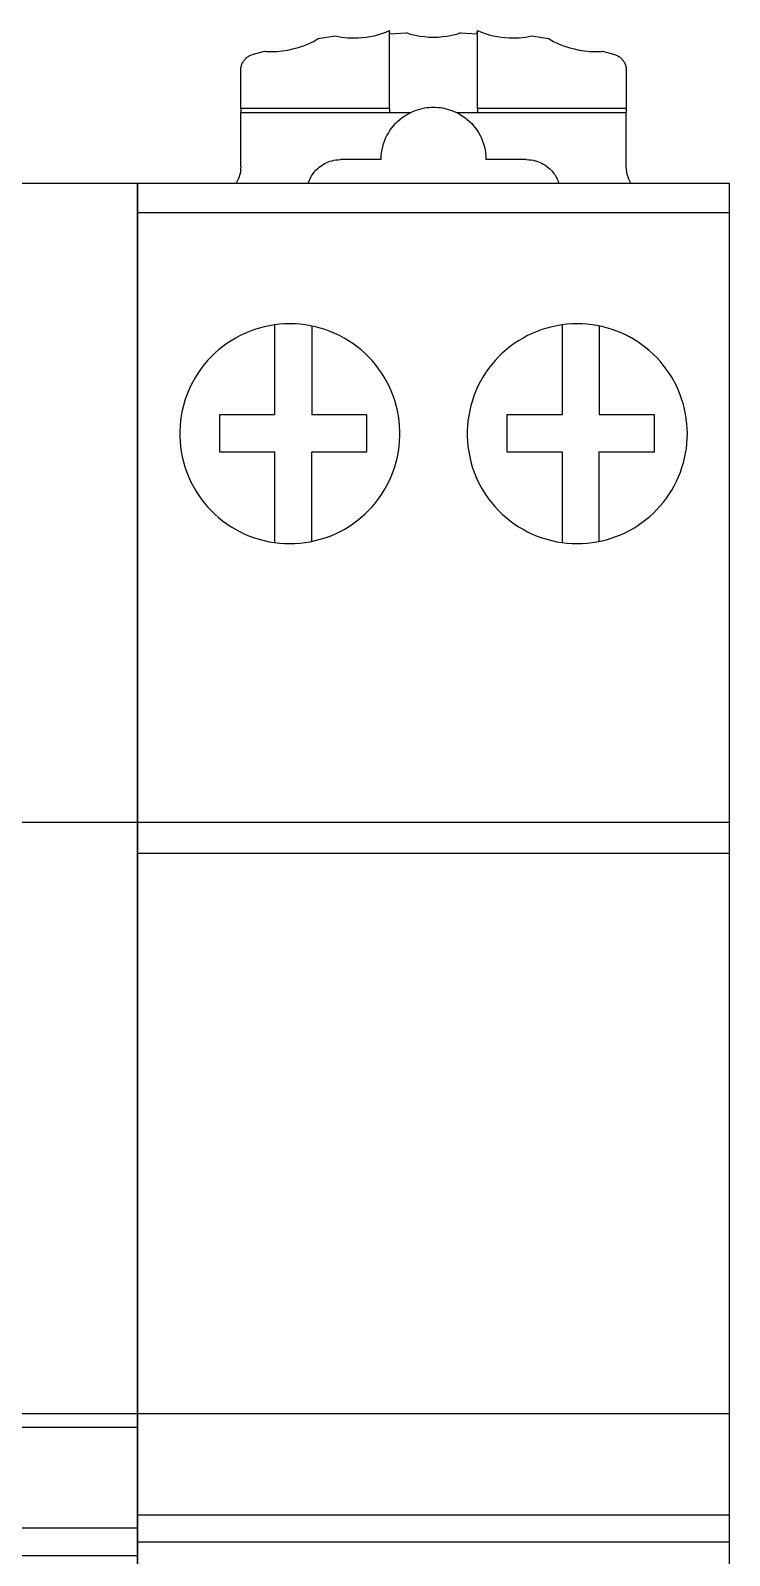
# Model space of a CAD drawing. Header units: millimetres. Extents: x 1019 to 1519, y 1262 to 1448.
# Drawn here: x 1491.577 to 1493.644, y 1333.674 to 1338.186 of the extents above; entities that cross this region are included whole.
import ezdxf

# ---------------------------------------------------------------- set-up
doc = ezdxf.new("R2010")
doc.units = ezdxf.units.MM

# ---------------------------------------------------------------- blocks, each defined once
blk = doc.blocks.new('*U41')
for p, q in [((-1.79, 4.1023), (1.79, 4.1023)), ((1.79, 4.1023), (1.79, 2.2123)), ((-1.79, 2.2123), (1.79, 2.2123)), ((1.79, 2.2123), (1.79, 0.4623)), ((-1.79, 0.4623), (1.79, 0.4623)), ((1.79, 0.4623), (1.79, 0.4423)), ((-1.79, 0.4223), (1.79, 0.4223)), ((1.79, 0.4423), (1.79, 0.4223)), ((1.79, 0.4223), (1.79, 0.3773)), ((1.79, 0.3773), (1.79, 0.1243)), ((-1.79, 0.1243), (1.79, 0.1243)), ((1.79, 0.1243), (1.79, 0.0423)), ((-1.79, 0.0423), (1.79, 0.0423)), ((1.79, 0.0423), (1.79, -2.2877))]:
    blk.add_line(p, q)
blk = doc.blocks.new('*U42')
at = {"color": 0, "linetype": 'ByBlock', "lineweight": -2, "transparency": 16777216}
blk.add_blockref('*U41', (0, -28), dxfattribs=at)
blk = doc.blocks.new('*U44')
for p, q in [((-0.37, 4.646), (-0.3553, 4.653)), ((-0.3553, 4.653), (-0.3408, 4.6611)), ((-0.3408, 4.6611), (-0.2906, 4.6693)), ((-0.2906, 4.6693), (-0.2812, 4.6673)), ((-0.2812, 4.6673), (-0.2718, 4.6658)), ((-0.2718, 4.6658), (-0.2624, 4.6646)), ((-0.2624, 4.6646), (-0.2531, 4.6637)), ((-0.2531, 4.6637), (-0.2438, 4.6632)), ((-0.2438, 4.6632), (-0.2346, 4.6631)), ((-0.2346, 4.6631), (-0.2227, 4.6634)), ((-0.2227, 4.6634), (-0.211, 4.6642)), ((-0.211, 4.6642), (-0.1992, 4.6655)), ((-0.1992, 4.6655), (-0.1875, 4.6674)), ((-0.1875, 4.6674), (-0.1759, 4.6698)), ((-0.1759, 4.6698), (-0.1644, 4.6728)), ((-0.1644, 4.6728), (-0.1528, 4.6764)), ((-0.1528, 4.6764), (-0.1414, 4.6805)), ((-0.1414, 4.6805), (-0.13, 4.6852)), ((-0.1292, 4.679), (-0.13, 4.6852)), ((-0.13, 4.4543), (-0.13, 4.6852)), ((-0.13, 4.679), (-0.1292, 4.679)), ((-0.1288, 4.6756), (-0.1292, 4.679)), ((-0.1288, 4.6756), (-0.0811, 4.6779)), ((-0.0675, 4.6737), (-0.0811, 4.6779)), ((-0.054, 4.6704), (-0.0675, 4.6737)), ((-0.0405, 4.6678), (-0.054, 4.6704)), ((-0.027, 4.666), (-0.0405, 4.6678)), ((-0.0135, 4.6649), (-0.027, 4.666)), ((0, 4.6645), (-0.0135, 4.6649)), ((0.0135, 4.6649), (0, 4.6645)), ((0.027, 4.666), (0.0135, 4.6649)), ((0.0405, 4.6678), (0.027, 4.666)), ((0.054, 4.6704), (0.0405, 4.6678)), ((0.0675, 4.6737), (0.054, 4.6704)), ((0.0811, 4.6779), (0.0675, 4.6737)), ((0.0811, 4.6779), (0.1288, 4.6756)), ((0.1288, 4.6756), (0.1292, 4.679)), ((0.1292, 4.679), (0.13, 4.6852)), ((0.1292, 4.679), (0.13, 4.679)), ((0.13, 4.6852), (0.1414, 4.6805)), ((0.13, 4.4543), (0.13, 4.6852)), ((0.1414, 4.6805), (0.1529, 4.6764)), ((0.1529, 4.6764), (0.1645, 4.6728)), ((0.1645, 4.6728), (0.1761, 4.6699)), ((0.1761, 4.6699), (0.1878, 4.6674)), ((0.1878, 4.6674), (0.1995, 4.6656)), ((0.1995, 4.6656), (0.2112, 4.6642)), ((0.2112, 4.6642), (0.2231, 4.6634)), ((0.2231, 4.6634), (0.235, 4.6631)), ((0.235, 4.6631), (0.2441, 4.6633)), ((0.2441, 4.6633), (0.2532, 4.6638)), ((0.2532, 4.6638), (0.2624, 4.6646)), ((0.2624, 4.6646), (0.2716, 4.6657)), ((0.2716, 4.6657), (0.2809, 4.6672)), ((0.2809, 4.6672), (0.2902, 4.6691)), ((0.2902, 4.6691), (0.3403, 4.6611)), ((0.3403, 4.6611), (0.3548, 4.6531)), ((0.3548, 4.6531), (0.3696, 4.646)), ((-0.5571, 4.6004), (-0.5554, 4.6022)), ((-0.5554, 4.6022), (-0.5536, 4.604)), ((-0.5536, 4.604), (-0.5517, 4.6056)), ((-0.5517, 4.6056), (-0.5497, 4.6071)), ((-0.5497, 4.6071), (-0.5476, 4.6086)), ((-0.5476, 4.6086), (-0.5453, 4.6099)), ((-0.5453, 4.6099), (-0.5429, 4.6111)), ((-0.5429, 4.6111), (-0.5404, 4.6123)), ((-0.5404, 4.6123), (-0.5378, 4.6132)), ((-0.5378, 4.6132), (-0.535, 4.6141)), ((-0.535, 4.6141), (-0.5321, 4.6149)), ((-0.5321, 4.6149), (-0.4994, 4.6237)), ((-0.4994, 4.6237), (-0.496, 4.6235)), ((-0.496, 4.6235), (-0.4927, 4.6233)), ((-0.4927, 4.6233), (-0.4893, 4.6232)), ((-0.4893, 4.6232), (-0.486, 4.6231)), ((-0.486, 4.6231), (-0.4826, 4.623)), ((-0.4826, 4.623), (-0.4793, 4.623)), ((-0.4793, 4.623), (-0.463, 4.6235)), ((-0.463, 4.6235), (-0.447, 4.6249)), ((-0.447, 4.6249), (-0.4312, 4.6273)), ((-0.4312, 4.6273), (-0.4156, 4.6306)), ((-0.4156, 4.6306), (-0.4002, 4.6348)), ((-0.4002, 4.6348), (-0.385, 4.6399)), ((-0.385, 4.6399), (-0.37, 4.646)), ((0.3696, 4.646), (0.3846, 4.6399)), ((0.3846, 4.6399), (0.3998, 4.6348)), ((0.3998, 4.6348), (0.4153, 4.6306)), ((0.4153, 4.6306), (0.431, 4.6273)), ((0.431, 4.6273), (0.4468, 4.6249)), ((0.4468, 4.6249), (0.4629, 4.6235)), ((0.4629, 4.6235), (0.4793, 4.623)), ((0.4793, 4.623), (0.4826, 4.623)), ((0.4826, 4.623), (0.4859, 4.6231)), ((0.4859, 4.6231), (0.4893, 4.6232)), ((0.4893, 4.6232), (0.4927, 4.6233)), ((0.4927, 4.6233), (0.496, 4.6235)), ((0.496, 4.6235), (0.4994, 4.6237)), ((0.4994, 4.6237), (0.5321, 4.6149)), ((0.5321, 4.6149), (0.535, 4.6141)), ((0.535, 4.6141), (0.5378, 4.6132)), ((0.5378, 4.6132), (0.5404, 4.6122)), ((0.5404, 4.6122), (0.5429, 4.6111)), ((0.5429, 4.6111), (0.5453, 4.6099)), ((0.5453, 4.6099), (0.5475, 4.6085)), ((0.5475, 4.6085), (0.5496, 4.6071)), ((0.5496, 4.6071), (0.5517, 4.6056)), ((0.5517, 4.6056), (0.5536, 4.6039)), ((0.5536, 4.6039), (0.5554, 4.6022)), ((0.5554, 4.6022), (0.5571, 4.6004)), ((-0.5699, 4.4543), (-0.5698, 4.5719)), ((-0.5698, 4.5719), (-0.5694, 4.5749)), ((-0.5694, 4.5749), (-0.5689, 4.5778)), ((-0.5689, 4.5778), (-0.5683, 4.5805)), ((-0.5683, 4.5805), (-0.5675, 4.5831)), ((-0.5675, 4.5831), (-0.5666, 4.5856)), ((-0.5666, 4.5856), (-0.5656, 4.588)), ((-0.5656, 4.588), (-0.5644, 4.5903)), ((-0.5644, 4.5903), (-0.5632, 4.5925)), ((-0.5632, 4.5925), (-0.5618, 4.5946)), ((-0.5618, 4.5946), (-0.5603, 4.5966)), ((-0.5603, 4.5966), (-0.5588, 4.5986)), ((-0.5588, 4.5986), (-0.5571, 4.6004)), ((0.5571, 4.6004), (0.5587, 4.5986)), ((0.5587, 4.5986), (0.5603, 4.5966)), ((0.5603, 4.5966), (0.5618, 4.5946)), ((0.5618, 4.5946), (0.5631, 4.5925)), ((0.5631, 4.5925), (0.5644, 4.5903)), ((0.5644, 4.5903), (0.5655, 4.588)), ((0.5655, 4.588), (0.5666, 4.5856)), ((0.5666, 4.5856), (0.5675, 4.5831)), ((0.5675, 4.5831), (0.5683, 4.5805)), ((0.5683, 4.5805), (0.5689, 4.5777)), ((0.5689, 4.5777), (0.5694, 4.5749)), ((0.5694, 4.5749), (0.5698, 4.5719)), ((0.5698, 4.5719), (0.5699, 4.4543)), ((-0.57, 4.2831), (-0.5699, 4.4427)), ((-0.13, 4.4543), (-0.5699, 4.4543)), ((-0.5699, 4.4543), (-0.5699, 4.4427)), ((-0.5699, 4.4427), (-0.13, 4.4427)), ((-0.13, 4.4543), (-0.13, 4.4427)), ((-0.13, 4.4427), (-0.0676, 4.4427)), ((-0.1065, 4.4159), (-0.0997, 4.4219)), ((-0.0997, 4.4219), (-0.0925, 4.4276)), ((-0.0925, 4.4276), (-0.0848, 4.433)), ((-0.0848, 4.433), (-0.0765, 4.4381)), ((-0.0765, 4.4381), (-0.0676, 4.4427)), ((-0.0676, 4.4427), (-0.0609, 4.4458)), ((-0.0609, 4.4458), (-0.0541, 4.4486)), ((-0.0541, 4.4486), (-0.0474, 4.4509)), ((-0.0474, 4.4509), (-0.0406, 4.4529)), ((-0.0406, 4.4529), (-0.0338, 4.4546)), ((-0.0338, 4.4546), (-0.0271, 4.456)), ((-0.0271, 4.456), (-0.0203, 4.457)), ((-0.0203, 4.457), (-0.0135, 4.4577)), ((-0.0135, 4.4577), (-0.0068, 4.4581)), ((-0.0068, 4.4581), (0, 4.4583)), ((0, 4.4583), (0.0068, 4.4581)), ((0.0068, 4.4581), (0.0135, 4.4577)), ((0.0135, 4.4577), (0.0203, 4.457)), ((0.0203, 4.457), (0.0271, 4.456)), ((0.0271, 4.456), (0.0338, 4.4546)), ((0.0338, 4.4546), (0.0406, 4.4529)), ((0.0406, 4.4529), (0.0474, 4.4509)), ((0.0474, 4.4509), (0.0541, 4.4486)), ((0.0541, 4.4486), (0.0609, 4.4458)), ((0.0609, 4.4458), (0.0676, 4.4427)), ((0.0676, 4.4427), (0.13, 4.4427)), ((0.0676, 4.4427), (0.0765, 4.4381)), ((0.0765, 4.4381), (0.0848, 4.433)), ((0.0848, 4.433), (0.0925, 4.4276)), ((0.0925, 4.4276), (0.0997, 4.4219)), ((0.0997, 4.4219), (0.1065, 4.4159)), ((0.5699, 4.4543), (0.13, 4.4543)), ((0.13, 4.4543), (0.13, 4.4427)), ((0.13, 4.4427), (0.5699, 4.4427)), ((0.5699, 4.4543), (0.5699, 4.4427)), ((0.57, 4.2831), (0.5699, 4.4427)), ((-0.1378, 4.3742), (-0.1336, 4.3818)), ((-0.1336, 4.3818), (-0.129, 4.3892)), ((-0.129, 4.3892), (-0.124, 4.3963)), ((-0.124, 4.3963), (-0.1186, 4.4031)), ((-0.1186, 4.4031), (-0.1128, 4.4096)), ((-0.1128, 4.4096), (-0.1065, 4.4159)), ((0.1065, 4.4159), (0.1128, 4.4096)), ((0.1128, 4.4096), (0.1186, 4.4031)), ((0.1186, 4.4031), (0.124, 4.3963)), ((0.124, 4.3963), (0.129, 4.3892)), ((0.129, 4.3892), (0.1336, 4.3818)), ((0.1336, 4.3818), (0.1378, 4.3742)), ((-0.1538, 4.3229), (-0.1523, 4.3322)), ((-0.1523, 4.3322), (-0.1503, 4.3412)), ((-0.1503, 4.3412), (-0.1478, 4.3499)), ((-0.1478, 4.3499), (-0.1449, 4.3582)), ((-0.1449, 4.3582), (-0.1416, 4.3664)), ((-0.1416, 4.3664), (-0.1378, 4.3742)), ((0.1378, 4.3742), (0.1416, 4.3664)), ((0.1416, 4.3664), (0.1449, 4.3582)), ((0.1449, 4.3582), (0.1478, 4.3499)), ((0.1478, 4.3499), (0.1503, 4.3412)), ((0.1503, 4.3412), (0.1523, 4.3322)), ((0.1523, 4.3322), (0.1538, 4.3229)), ((-0.3326, 4.285), (-0.3286, 4.2877)), ((-0.3286, 4.2877), (-0.3244, 4.2902)), ((-0.3244, 4.2902), (-0.3201, 4.2926)), ((-0.3201, 4.2926), (-0.3155, 4.2947)), ((-0.3155, 4.2947), (-0.3106, 4.2967)), ((-0.3106, 4.2967), (-0.3055, 4.2985)), ((-0.3055, 4.2985), (-0.3002, 4.3001)), ((-0.3002, 4.3001), (-0.2945, 4.3014)), ((-0.2945, 4.3014), (-0.2885, 4.3024)), ((-0.2885, 4.3024), (-0.282, 4.303)), ((-0.282, 4.303), (-0.275, 4.3033)), ((-0.155, 4.3033), (-0.275, 4.3033)), ((-0.155, 4.3033), (-0.1547, 4.3133)), ((-0.1547, 4.3133), (-0.1538, 4.3229)), ((0.1538, 4.3229), (0.1547, 4.3133)), ((0.1547, 4.3133), (0.155, 4.3033)), ((0.275, 4.3033), (0.155, 4.3033)), ((0.275, 4.3033), (0.282, 4.303)), ((0.282, 4.303), (0.2885, 4.3024)), ((0.2885, 4.3024), (0.2945, 4.3014)), ((0.2945, 4.3014), (0.3002, 4.3001)), ((0.3002, 4.3001), (0.3055, 4.2985)), ((0.3055, 4.2985), (0.3106, 4.2967)), ((0.3106, 4.2967), (0.3155, 4.2947)), ((0.3155, 4.2947), (0.3201, 4.2926)), ((0.3201, 4.2926), (0.3244, 4.2902)), ((0.3244, 4.2902), (0.3286, 4.2877)), ((0.3286, 4.2877), (0.3326, 4.285)), ((-0.5774, 4.2454), (-0.5803, 4.2392)), ((-0.575, 4.2519), (-0.5774, 4.2454)), ((-0.5729, 4.2589), (-0.575, 4.2519)), ((-0.5713, 4.2664), (-0.5729, 4.2589)), ((-0.5704, 4.2744), (-0.5713, 4.2664)), ((-0.57, 4.2831), (-0.5704, 4.2744)), ((-0.3688, 4.2379), (-0.3671, 4.2423)), ((-0.3671, 4.2423), (-0.3651, 4.2467)), ((-0.3651, 4.2467), (-0.363, 4.2508)), ((-0.363, 4.2508), (-0.3607, 4.2548)), ((-0.3607, 4.2548), (-0.3582, 4.2587)), ((-0.3582, 4.2587), (-0.3556, 4.2625)), ((-0.3556, 4.2625), (-0.3528, 4.2661)), ((-0.3528, 4.2661), (-0.3499, 4.2696)), ((-0.3499, 4.2696), (-0.3468, 4.2729)), ((-0.3468, 4.2729), (-0.3435, 4.2762)), ((-0.3435, 4.2762), (-0.34, 4.2793)), ((-0.34, 4.2793), (-0.3364, 4.2822)), ((-0.3364, 4.2822), (-0.3326, 4.285)), ((0.3326, 4.285), (0.3364, 4.2822)), ((0.3364, 4.2822), (0.34, 4.2793)), ((0.34, 4.2793), (0.3435, 4.2762)), ((0.3435, 4.2762), (0.3468, 4.2729)), ((0.3468, 4.2729), (0.3499, 4.2696)), ((0.3499, 4.2696), (0.3528, 4.2661)), ((0.3528, 4.2661), (0.3556, 4.2625)), ((0.3556, 4.2625), (0.3582, 4.2587)), ((0.3582, 4.2587), (0.3607, 4.2548)), ((0.3607, 4.2548), (0.363, 4.2508)), ((0.363, 4.2508), (0.3651, 4.2467)), ((0.3651, 4.2467), (0.3671, 4.2423)), ((0.3671, 4.2423), (0.3688, 4.2379)), ((0.5704, 4.2744), (0.57, 4.2831)), ((0.5713, 4.2664), (0.5704, 4.2744)), ((0.5729, 4.2589), (0.5713, 4.2664)), ((0.575, 4.2519), (0.5729, 4.2589)), ((0.5774, 4.2454), (0.575, 4.2519)), ((0.5803, 4.2392), (0.5774, 4.2454)), ((-0.875, 4.1466), (-0.875, 4.2333)), ((-0.875, 4.2333), (0.875, 4.2333)), ((-0.5803, 4.2392), (-0.5834, 4.2333)), ((-0.3704, 4.2333), (-0.3688, 4.2379)), ((0.3688, 4.2379), (0.3704, 4.2333)), ((0.5834, 4.2333), (0.5803, 4.2392)), ((0.875, 4.1466), (0.875, 4.2333)), ((-0.875, 2.3433), (-0.875, 4.1466)), ((-0.875, 4.1466), (0.875, 4.1466)), ((0.875, 2.3433), (0.875, 4.1466)), ((-0.5441, 3.795), (-0.5582, 3.7891)), ((-0.5297, 3.8003), (-0.5441, 3.795)), ((-0.5151, 3.8048), (-0.5297, 3.8003)), ((-0.5004, 3.8087), (-0.5151, 3.8048)), ((-0.4855, 3.8119), (-0.5004, 3.8087)), ((-0.4706, 3.8144), (-0.4855, 3.8119)), ((-0.4555, 3.8161), (-0.4706, 3.8144)), ((-0.47, 3.8144), (-0.47, 3.5483)), ((-0.4403, 3.8172), (-0.4555, 3.8161)), ((-0.425, 3.8176), (-0.4403, 3.8172)), ((-0.4096, 3.8172), (-0.425, 3.8176)), ((-0.3944, 3.8161), (-0.4096, 3.8172)), ((-0.3794, 3.8144), (-0.3944, 3.8161)), ((-0.3644, 3.8119), (-0.3794, 3.8144)), ((-0.3495, 3.8087), (-0.3644, 3.8119)), ((-0.36, 3.811), (-0.36, 3.5483)), ((-0.3348, 3.8048), (-0.3495, 3.8087)), ((-0.3202, 3.8002), (-0.3348, 3.8048)), ((-0.3059, 3.795), (-0.3202, 3.8002)), ((-0.2918, 3.7891), (-0.3059, 3.795)), ((0.3059, 3.795), (0.2918, 3.7891)), ((0.3203, 3.8003), (0.3059, 3.795)), ((0.3349, 3.8048), (0.3203, 3.8003)), ((0.3496, 3.8087), (0.3349, 3.8048)), ((0.3644, 3.8119), (0.3496, 3.8087)), ((0.3794, 3.8144), (0.3644, 3.8119)), ((0.3945, 3.8161), (0.3794, 3.8144)), ((0.38, 3.8144), (0.38, 3.5483)), ((0.4097, 3.8172), (0.3945, 3.8161)), ((0.425, 3.8176), (0.4097, 3.8172)), ((0.4397, 3.8172), (0.425, 3.8176)), ((0.4542, 3.8163), (0.4397, 3.8172)), ((0.4686, 3.8146), (0.4542, 3.8163)), ((0.483, 3.8124), (0.4686, 3.8146)), ((0.4972, 3.8094), (0.483, 3.8124)), ((0.49, 3.811), (0.49, 3.5483)), ((0.5114, 3.8059), (0.4972, 3.8094)), ((0.5253, 3.8017), (0.5114, 3.8059)), ((0.5391, 3.7969), (0.5253, 3.8017)), ((0.5527, 3.7915), (0.5391, 3.7969)), ((0.566, 3.7854), (0.5527, 3.7915)), ((-0.6235, 3.75), (-0.6354, 3.7405)), ((-0.6112, 3.759), (-0.6235, 3.75)), ((-0.5985, 3.7675), (-0.6112, 3.759)), ((-0.5854, 3.7753), (-0.5985, 3.7675)), ((-0.572, 3.7825), (-0.5854, 3.7753)), ((-0.5582, 3.7891), (-0.572, 3.7825)), ((-0.278, 3.7825), (-0.2918, 3.7891)), ((-0.2645, 3.7752), (-0.278, 3.7825)), ((-0.2514, 3.7674), (-0.2645, 3.7752)), ((-0.2387, 3.7589), (-0.2514, 3.7674)), ((-0.2264, 3.7499), (-0.2387, 3.7589)), ((-0.2145, 3.7404), (-0.2264, 3.7499)), ((0.2265, 3.75), (0.2146, 3.7404)), ((0.2388, 3.759), (0.2265, 3.75)), ((0.2515, 3.7674), (0.2388, 3.759)), ((0.2646, 3.7753), (0.2515, 3.7674)), ((0.278, 3.7825), (0.2646, 3.7753)), ((0.2918, 3.7891), (0.278, 3.7825)), ((0.579, 3.7788), (0.566, 3.7854)), ((0.5917, 3.7716), (0.579, 3.7788)), ((0.604, 3.7639), (0.5917, 3.7716)), ((0.616, 3.7556), (0.604, 3.7639)), ((0.6277, 3.7468), (0.616, 3.7556)), ((0.6389, 3.7374), (0.6277, 3.7468)), ((-0.668, 3.7086), (-0.6779, 3.6969)), ((-0.6576, 3.7197), (-0.668, 3.7086)), ((-0.6467, 3.7304), (-0.6576, 3.7197)), ((-0.6354, 3.7405), (-0.6467, 3.7304)), ((-0.2032, 3.7303), (-0.2145, 3.7404)), ((-0.1923, 3.7196), (-0.2032, 3.7303)), ((-0.1819, 3.7085), (-0.1923, 3.7196)), ((-0.172, 3.6968), (-0.1819, 3.7085)), ((0.1819, 3.7086), (0.1721, 3.6969)), ((0.1923, 3.7197), (0.1819, 3.7086)), ((0.2032, 3.7303), (0.1923, 3.7197)), ((0.2146, 3.7404), (0.2032, 3.7303)), ((0.6497, 3.7276), (0.6389, 3.7374)), ((0.66, 3.7173), (0.6497, 3.7276)), ((0.6699, 3.7065), (0.66, 3.7173)), ((0.6792, 3.6953), (0.6699, 3.7065)), ((-0.7042, 3.6594), (-0.7117, 3.6462)), ((-0.696, 3.6723), (-0.7042, 3.6594)), ((-0.6873, 3.6848), (-0.696, 3.6723)), ((-0.6779, 3.6969), (-0.6873, 3.6848)), ((-0.1627, 3.6847), (-0.172, 3.6968)), ((-0.1539, 3.6722), (-0.1627, 3.6847)), ((-0.1458, 3.6593), (-0.1539, 3.6722)), ((-0.1383, 3.6461), (-0.1458, 3.6593)), ((0.1458, 3.6594), (0.1383, 3.6461)), ((0.154, 3.6723), (0.1458, 3.6594)), ((0.1627, 3.6848), (0.154, 3.6723)), ((0.1721, 3.6969), (0.1627, 3.6848)), ((0.6881, 3.6837), (0.6792, 3.6953)), ((0.6964, 3.6717), (0.6881, 3.6837)), ((0.7042, 3.6594), (0.6964, 3.6717)), ((0.7114, 3.6467), (0.7042, 3.6594)), ((-0.7248, 3.6187), (-0.7304, 3.6046)), ((-0.7186, 3.6326), (-0.7248, 3.6187)), ((-0.7117, 3.6462), (-0.7186, 3.6326)), ((-0.1314, 3.6325), (-0.1383, 3.6461)), ((-0.1251, 3.6187), (-0.1314, 3.6325)), ((-0.1196, 3.6045), (-0.1251, 3.6187)), ((0.1252, 3.6187), (0.1196, 3.6046)), ((0.1314, 3.6326), (0.1252, 3.6187)), ((0.1383, 3.6461), (0.1314, 3.6326)), ((0.7181, 3.6336), (0.7114, 3.6467)), ((0.7241, 3.6203), (0.7181, 3.6336)), ((0.7296, 3.6068), (0.7241, 3.6203)), ((-0.7396, 3.5755), (-0.7431, 3.5606)), ((-0.7353, 3.5902), (-0.7396, 3.5755)), ((-0.7304, 3.6046), (-0.7353, 3.5902)), ((-0.1147, 3.5901), (-0.1196, 3.6045)), ((-0.1104, 3.5754), (-0.1147, 3.5901)), ((-0.1069, 3.5606), (-0.1104, 3.5754)), ((0.1104, 3.5754), (0.1069, 3.5606)), ((0.1147, 3.5901), (0.1104, 3.5754)), ((0.1196, 3.6046), (0.1147, 3.5901)), ((0.7344, 3.5929), (0.7296, 3.6068)), ((0.7386, 3.5789), (0.7344, 3.5929)), ((0.7422, 3.5648), (0.7386, 3.5789)), ((0.7451, 3.5505), (0.7422, 3.5648)), ((-0.7482, 3.5304), (-0.7496, 3.5152)), ((-0.746, 3.5455), (-0.7482, 3.5304)), ((-0.7431, 3.5606), (-0.746, 3.5455)), ((-0.6332, 3.5483), (-0.6332, 3.4383)), ((-0.47, 3.5483), (-0.6332, 3.5483)), ((-0.1968, 3.5483), (-0.36, 3.5483)), ((-0.1968, 3.4383), (-0.1968, 3.5483)), ((-0.104, 3.5455), (-0.1069, 3.5606)), ((-0.1018, 3.5304), (-0.104, 3.5455)), ((-0.1004, 3.5152), (-0.1018, 3.5304)), ((0.1018, 3.5304), (0.1004, 3.5152)), ((0.104, 3.5455), (0.1018, 3.5304)), ((0.1069, 3.5606), (0.104, 3.5455)), ((0.2168, 3.5483), (0.2168, 3.4383)), ((0.38, 3.5483), (0.2168, 3.5483)), ((0.6532, 3.5483), (0.49, 3.5483)), ((0.6532, 3.4383), (0.6532, 3.5483)), ((0.7474, 3.5362), (0.7451, 3.5505)), ((0.7491, 3.5217), (0.7474, 3.5362)), ((0.7501, 3.5072), (0.7491, 3.5217)), ((-0.7496, 3.5152), (-0.7503, 3.5)), ((-0.7503, 3.5), (-0.7503, 3.4848)), ((-0.7503, 3.4848), (-0.7496, 3.4696)), ((-0.0997, 3.5001), (-0.1004, 3.5152)), ((-0.1004, 3.4696), (-0.0997, 3.4848)), ((-0.0997, 3.4848), (-0.0997, 3.5001)), ((0.1004, 3.5152), (0.0997, 3.5)), ((0.0997, 3.5), (0.0997, 3.4848)), ((0.0997, 3.4848), (0.1004, 3.4696)), ((0.7491, 3.4633), (0.7501, 3.4779)), ((0.7504, 3.4925), (0.7501, 3.5072)), ((0.7501, 3.4779), (0.7504, 3.4925)), ((-0.7496, 3.4696), (-0.7482, 3.4545)), ((-0.7482, 3.4545), (-0.746, 3.4393)), ((-0.746, 3.4393), (-0.7432, 3.4243)), ((-0.6332, 3.4383), (-0.47, 3.4383)), ((-0.47, 3.4383), (-0.47, 3.1702)), ((-0.36, 3.4383), (-0.1968, 3.4383)), ((-0.36, 3.1736), (-0.36, 3.4383)), ((-0.1068, 3.4243), (-0.104, 3.4393)), ((-0.104, 3.4393), (-0.1018, 3.4545)), ((-0.1018, 3.4545), (-0.1004, 3.4696)), ((0.1004, 3.4696), (0.1018, 3.4544)), ((0.1018, 3.4544), (0.104, 3.4393)), ((0.104, 3.4393), (0.1068, 3.4243)), ((0.2168, 3.4383), (0.38, 3.4383)), ((0.38, 3.4383), (0.38, 3.1702)), ((0.49, 3.4383), (0.6532, 3.4383)), ((0.49, 3.1736), (0.49, 3.4383)), ((0.7423, 3.4203), (0.7452, 3.4346)), ((0.7452, 3.4346), (0.7475, 3.4489)), ((0.7475, 3.4489), (0.7491, 3.4633)), ((-0.7432, 3.4243), (-0.7396, 3.4094)), ((-0.7396, 3.4094), (-0.7354, 3.3947)), ((-0.7354, 3.3947), (-0.7305, 3.3803)), ((-0.1195, 3.3802), (-0.1146, 3.3947)), ((-0.1146, 3.3947), (-0.1104, 3.4094)), ((-0.1104, 3.4094), (-0.1068, 3.4243)), ((0.1068, 3.4243), (0.1104, 3.4094)), ((0.1104, 3.4094), (0.1146, 3.3947)), ((0.1146, 3.3947), (0.1195, 3.3803)), ((0.7298, 3.3783), (0.7346, 3.3921)), ((0.7346, 3.3921), (0.7388, 3.4061)), ((0.7388, 3.4061), (0.7423, 3.4203)), ((-0.7305, 3.3803), (-0.7249, 3.3661)), ((-0.7249, 3.3661), (-0.7187, 3.3522)), ((-0.7187, 3.3522), (-0.7118, 3.3387)), ((-0.1382, 3.3386), (-0.1313, 3.3522)), ((-0.1313, 3.3522), (-0.1251, 3.3661)), ((-0.1251, 3.3661), (-0.1195, 3.3802)), ((0.1195, 3.3803), (0.1251, 3.3661)), ((0.1251, 3.3661), (0.1313, 3.3522)), ((0.1313, 3.3522), (0.1382, 3.3387)), ((0.7116, 3.3384), (0.7183, 3.3514)), ((0.7183, 3.3514), (0.7243, 3.3647)), ((0.7243, 3.3647), (0.7298, 3.3783)), ((-0.7118, 3.3387), (-0.7043, 3.3254)), ((-0.7043, 3.3254), (-0.6961, 3.3125)), ((-0.6961, 3.3125), (-0.6874, 3.3)), ((-0.6874, 3.3), (-0.678, 3.2878)), ((-0.172, 3.2878), (-0.1627, 3.2999)), ((-0.1627, 3.2999), (-0.1539, 3.3124)), ((-0.1539, 3.3124), (-0.1458, 3.3253)), ((-0.1458, 3.3253), (-0.1382, 3.3386)), ((0.1382, 3.3387), (0.1457, 3.3254)), ((0.1457, 3.3254), (0.1539, 3.3125)), ((0.1539, 3.3125), (0.1626, 3.2999)), ((0.1626, 3.2999), (0.172, 3.2878)), ((0.6795, 3.2896), (0.6883, 3.3012)), ((0.6883, 3.3012), (0.6967, 3.3133)), ((0.6967, 3.3133), (0.7044, 3.3256)), ((0.7044, 3.3256), (0.7116, 3.3384)), ((-0.678, 3.2878), (-0.6682, 3.2762)), ((-0.6682, 3.2762), (-0.6578, 3.265)), ((-0.6578, 3.265), (-0.6469, 3.2544)), ((-0.6469, 3.2544), (-0.6355, 3.2443)), ((-0.2146, 3.2442), (-0.2032, 3.2543)), ((-0.2032, 3.2543), (-0.1923, 3.2649)), ((-0.1923, 3.2649), (-0.1819, 3.2761)), ((-0.1819, 3.2761), (-0.172, 3.2878)), ((0.172, 3.2878), (0.1818, 3.2762)), ((0.1818, 3.2762), (0.1922, 3.265)), ((0.1922, 3.265), (0.2031, 3.2544)), ((0.2031, 3.2544), (0.2145, 3.2442)), ((0.6391, 3.2474), (0.6499, 3.2572)), ((0.6499, 3.2572), (0.6603, 3.2676)), ((0.6603, 3.2676), (0.6701, 3.2784)), ((0.6701, 3.2784), (0.6795, 3.2896)), ((-0.6355, 3.2443), (-0.6236, 3.2347)), ((-0.6236, 3.2347), (-0.6113, 3.2257)), ((-0.6113, 3.2257), (-0.5986, 3.2172)), ((-0.5986, 3.2172), (-0.5855, 3.2094)), ((-0.5855, 3.2094), (-0.572, 3.2021)), ((-0.2781, 3.2021), (-0.2646, 3.2093)), ((-0.2646, 3.2093), (-0.2515, 3.2172)), ((-0.2515, 3.2172), (-0.2388, 3.2256)), ((-0.2388, 3.2256), (-0.2265, 3.2346)), ((-0.2265, 3.2346), (-0.2146, 3.2442)), ((0.2145, 3.2442), (0.2264, 3.2347)), ((0.2264, 3.2347), (0.2387, 3.2257)), ((0.2387, 3.2257), (0.2514, 3.2172)), ((0.2514, 3.2172), (0.2645, 3.2094)), ((0.2645, 3.2094), (0.278, 3.2021)), ((0.5661, 3.1992), (0.5792, 3.2059)), ((0.5792, 3.2059), (0.5919, 3.2131)), ((0.5919, 3.2131), (0.6042, 3.2208)), ((0.6042, 3.2208), (0.6163, 3.2292)), ((0.6163, 3.2292), (0.6279, 3.238)), ((0.6279, 3.238), (0.6391, 3.2474)), ((-0.572, 3.2021), (-0.5582, 3.1955)), ((-0.5582, 3.1955), (-0.5441, 3.1896)), ((-0.5441, 3.1896), (-0.5297, 3.1844)), ((-0.5297, 3.1844), (-0.5152, 3.1798)), ((-0.5152, 3.1798), (-0.5004, 3.1759)), ((-0.5004, 3.1759), (-0.4856, 3.1727)), ((-0.4856, 3.1727), (-0.4706, 3.1702)), ((-0.4706, 3.1702), (-0.4556, 3.1685)), ((-0.4556, 3.1685), (-0.4404, 3.1674)), ((-0.4404, 3.1674), (-0.425, 3.167)), ((-0.425, 3.167), (-0.4097, 3.1674)), ((-0.4097, 3.1674), (-0.3945, 3.1685)), ((-0.3945, 3.1685), (-0.3794, 3.1702)), ((-0.3794, 3.1702), (-0.3645, 3.1727)), ((-0.3645, 3.1727), (-0.3496, 3.1759)), ((-0.3496, 3.1759), (-0.3349, 3.1798)), ((-0.3349, 3.1798), (-0.3203, 3.1843)), ((-0.3203, 3.1843), (-0.306, 3.1896)), ((-0.306, 3.1896), (-0.2919, 3.1955)), ((-0.2919, 3.1955), (-0.2781, 3.2021)), ((0.278, 3.2021), (0.2918, 3.1955)), ((0.2918, 3.1955), (0.3059, 3.1896)), ((0.3059, 3.1896), (0.3203, 3.1844)), ((0.3203, 3.1844), (0.3348, 3.1798)), ((0.3348, 3.1798), (0.3496, 3.1759)), ((0.3496, 3.1759), (0.3644, 3.1727)), ((0.3644, 3.1727), (0.3794, 3.1702)), ((0.3794, 3.1702), (0.3944, 3.1685)), ((0.3944, 3.1685), (0.4096, 3.1674)), ((0.4096, 3.1674), (0.425, 3.167)), ((0.425, 3.167), (0.4397, 3.1674)), ((0.4397, 3.1674), (0.4542, 3.1683)), ((0.4542, 3.1683), (0.4686, 3.17)), ((0.4686, 3.17), (0.483, 3.1722)), ((0.483, 3.1722), (0.4972, 3.1752)), ((0.4972, 3.1752), (0.5114, 3.1787)), ((0.5114, 3.1787), (0.5254, 3.1829)), ((0.5254, 3.1829), (0.5392, 3.1878)), ((0.5392, 3.1878), (0.5528, 3.1932)), ((0.5528, 3.1932), (0.5661, 3.1992)), ((-0.875, 2.2514), (-0.875, 2.3433)), ((-0.875, 2.3433), (0.875, 2.3433)), ((0.875, 2.2514), (0.875, 2.3433)), ((-0.875, 0.5933), (-0.875, 2.2514)), ((-0.875, 2.2514), (0.875, 2.2514)), ((0.875, 0.5933), (0.875, 2.2514)), ((-0.875, 0.2933), (-0.875, 0.5933)), ((-0.875, 0.5933), (0.875, 0.5933)), ((0.875, 0.2933), (0.875, 0.5933)), ((-0.875, 0.2133), (-0.875, 0.2933)), ((-0.875, 0.2933), (0.875, 0.2933)), ((0.875, 0.2133), (0.875, 0.2933)), ((-0.875, -0.0584), (-0.875, 0.2133)), ((-0.875, 0.2133), (0.875, 0.2133)), ((0.875, -0.0584), (0.875, 0.2133))]:
    blk.add_line(p, q)
blk = doc.blocks.new('*U45')
at = {"color": 0, "linetype": 'ByBlock', "lineweight": -2, "transparency": 16777216}
blk.add_blockref('*U44', (0, -28), dxfattribs=at)

msp = doc.modelspace()

# ---------------------------------------------------------------- block references
for name, p in [('*U42', (1490.104, 1361.6316)), ('*U45', (1492.769, 1361.5007))]:
    msp.add_blockref(name, p)

doc.saveas('drawing.dxf')
